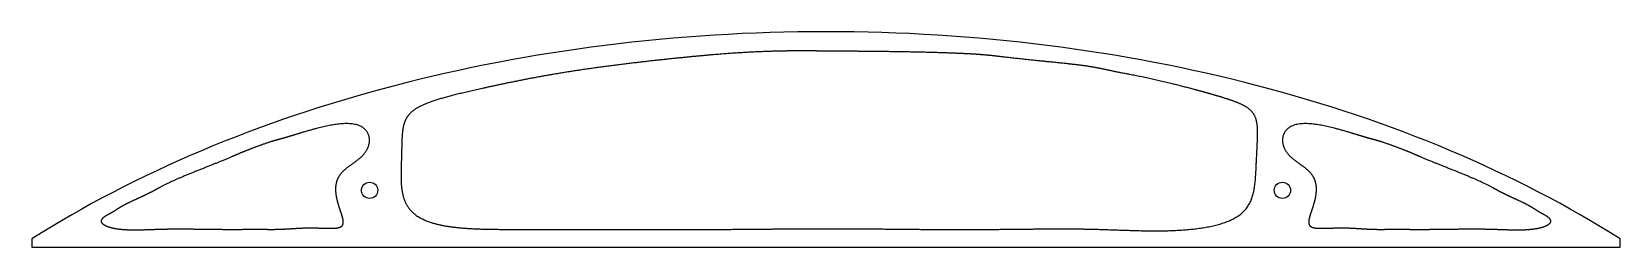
# Model space of a CAD drawing. Header units: inches. Extents: x -12.2 to 12.2, y 7.6 to 10.9.
import ezdxf

# ---------------------------------------------------------------- set-up
doc = ezdxf.new("R2010")
doc.units = ezdxf.units.IN
doc.layers.get('0').update_dxf_attribs({"linetype": 'CONTINUOUS'})

msp = doc.modelspace()

# ---------------------------------------------------------------- linework, layer by layer
for p, q in [((-12.182, 7.752), (-12.182, 7.624)), ((-12.182, 7.624), (12.182, 7.624)), ((12.182, 7.624), (12.182, 7.752))]:
    msp.add_line(p, q)
for centre in [(-7, 8.5), (7, 8.5)]:
    msp.add_circle(centre, 0.125)
msp.add_ellipse((0, 0.5), major_axis=(16.938, 0), ratio=0.616218, start_param=0.768141, end_param=2.373452)
for points in [[(0, 10.64), (0.044, 10.64), (0.132, 10.639), (0.266, 10.638), (0.452, 10.636), (0.707, 10.634), (0.987, 10.631), (1.29, 10.626), (1.602, 10.619), (1.9, 10.61), (2.162, 10.599), (2.374, 10.586), (2.542, 10.571), (2.702, 10.551), (2.911, 10.526), (3.205, 10.495), (3.589, 10.458), (3.958, 10.418), (4.183, 10.38), (4.327, 10.346), (4.481, 10.312), (4.723, 10.27), (5.028, 10.206), (5.371, 10.124), (5.713, 10.034), (6.016, 9.948), (6.253, 9.874), (6.417, 9.808), (6.525, 9.733), (6.6, 9.627), (6.627, 9.469), (6.619, 9.259), (6.603, 9.009), (6.595, 8.74), (6.576, 8.477), (6.499, 8.249), (6.325, 8.074), (6.036, 7.964), (5.692, 7.903), (5.343, 7.878), (5.008, 7.874), (4.694, 7.883), (4.394, 7.894), (4.094, 7.904), (3.781, 7.909), (3.446, 7.908), (3.082, 7.905), (2.686, 7.9), (2.26, 7.897), (1.81, 7.897), (1.345, 7.901), (0.883, 7.906), (0.435, 7.909), (0.007, 7.909), (-0.397, 7.908), (-0.778, 7.906), (-1.139, 7.903), (-1.481, 7.9), (-1.807, 7.898), (-2.119, 7.898), (-2.417, 7.898), (-2.702, 7.899), (-2.974, 7.9), (-3.238, 7.9), (-3.497, 7.9), (-3.758, 7.899), (-4.031, 7.899), (-4.323, 7.9), (-4.642, 7.9), (-4.998, 7.899), (-5.374, 7.903), (-5.739, 7.928), (-6.057, 7.988), (-6.299, 8.096), (-6.448, 8.257), (-6.513, 8.464), (-6.524, 8.7), (-6.513, 8.941), (-6.507, 9.168), (-6.505, 9.367), (-6.483, 9.532), (-6.416, 9.665), (-6.287, 9.77), (-6.097, 9.854), (-5.86, 9.926), (-5.589, 9.994), (-5.296, 10.061), (-4.979, 10.13), (-4.637, 10.2), (-4.265, 10.27), (-3.863, 10.336), (-3.437, 10.397), (-3.002, 10.452), (-2.581, 10.5), (-2.186, 10.541), (-1.822, 10.576), (-1.491, 10.603), (-1.192, 10.622), (-0.92, 10.634), (-0.671, 10.641), (-0.439, 10.643), (-0.262, 10.642), (-0.131, 10.641), (-0.044, 10.64), (0, 10.64)], [(-8.207, 9.335), (-8.173, 9.345), (-8.097, 9.369), (-7.966, 9.409), (-7.774, 9.464), (-7.533, 9.517), (-7.318, 9.536), (-7.148, 9.508), (-7.036, 9.429), (-6.989, 9.308), (-7.004, 9.175), (-7.07, 9.061), (-7.17, 8.97), (-7.283, 8.895), (-7.387, 8.821), (-7.467, 8.734), (-7.513, 8.63), (-7.525, 8.51), (-7.508, 8.382), (-7.472, 8.255), (-7.431, 8.14), (-7.401, 8.045), (-7.398, 7.976), (-7.432, 7.934), (-7.506, 7.916), (-7.612, 7.914), (-7.739, 7.92), (-7.873, 7.924), (-8.006, 7.923), (-8.134, 7.916), (-8.259, 7.907), (-8.381, 7.901), (-8.5, 7.899), (-8.608, 7.901), (-8.703, 7.902), (-8.803, 7.902), (-8.927, 7.9), (-9.089, 7.9), (-9.277, 7.9), (-9.467, 7.902), (-9.65, 7.905), (-9.822, 7.907), (-9.983, 7.908), (-10.137, 7.905), (-10.288, 7.901), (-10.438, 7.895), (-10.588, 7.891), (-10.735, 7.893), (-10.872, 7.905), (-10.991, 7.929), (-11.081, 7.966), (-11.128, 8.011), (-11.118, 8.059), (-11.056, 8.104), (-10.973, 8.146), (-10.903, 8.186), (-10.843, 8.231), (-10.75, 8.283), (-10.631, 8.34), (-10.506, 8.396), (-10.398, 8.446), (-10.317, 8.488), (-10.25, 8.527), (-10.167, 8.573), (-10.041, 8.634), (-9.857, 8.714), (-9.618, 8.811), (-9.38, 8.904), (-9.208, 8.975), (-9.089, 9.026), (-8.995, 9.067), (-8.888, 9.112), (-8.747, 9.166), (-8.578, 9.226), (-8.475, 9.26), (-8.423, 9.273), (-8.374, 9.285), (-8.304, 9.306), (-8.242, 9.324), (-8.207, 9.335)], [(8.207, 9.335), (8.242, 9.324), (8.304, 9.306), (8.374, 9.285), (8.423, 9.273), (8.475, 9.26), (8.578, 9.226), (8.747, 9.166), (8.888, 9.112), (8.995, 9.067), (9.089, 9.026), (9.208, 8.975), (9.38, 8.904), (9.618, 8.811), (9.857, 8.714), (10.041, 8.634), (10.167, 8.573), (10.25, 8.527), (10.317, 8.488), (10.398, 8.446), (10.506, 8.396), (10.631, 8.34), (10.75, 8.283), (10.843, 8.231), (10.903, 8.186), (10.973, 8.146), (11.056, 8.104), (11.118, 8.059), (11.128, 8.011), (11.081, 7.966), (10.991, 7.929), (10.872, 7.905), (10.735, 7.893), (10.588, 7.891), (10.438, 7.895), (10.288, 7.901), (10.137, 7.905), (9.983, 7.908), (9.822, 7.907), (9.65, 7.905), (9.467, 7.902), (9.277, 7.9), (9.089, 7.9), (8.927, 7.9), (8.803, 7.902), (8.703, 7.902), (8.608, 7.901), (8.5, 7.899), (8.381, 7.901), (8.259, 7.907), (8.134, 7.916), (8.006, 7.923), (7.873, 7.924), (7.739, 7.92), (7.612, 7.914), (7.506, 7.916), (7.432, 7.934), (7.398, 7.976), (7.401, 8.045), (7.431, 8.14), (7.472, 8.255), (7.508, 8.382), (7.525, 8.51), (7.513, 8.63), (7.467, 8.734), (7.387, 8.821), (7.283, 8.895), (7.17, 8.97), (7.07, 9.061), (7.004, 9.175), (6.989, 9.308), (7.036, 9.429), (7.148, 9.508), (7.318, 9.536), (7.533, 9.517), (7.774, 9.464), (7.966, 9.409), (8.097, 9.369), (8.173, 9.345), (8.207, 9.335)]]:
    msp.add_open_spline(points, degree=5)

doc.saveas('drawing.dxf')
